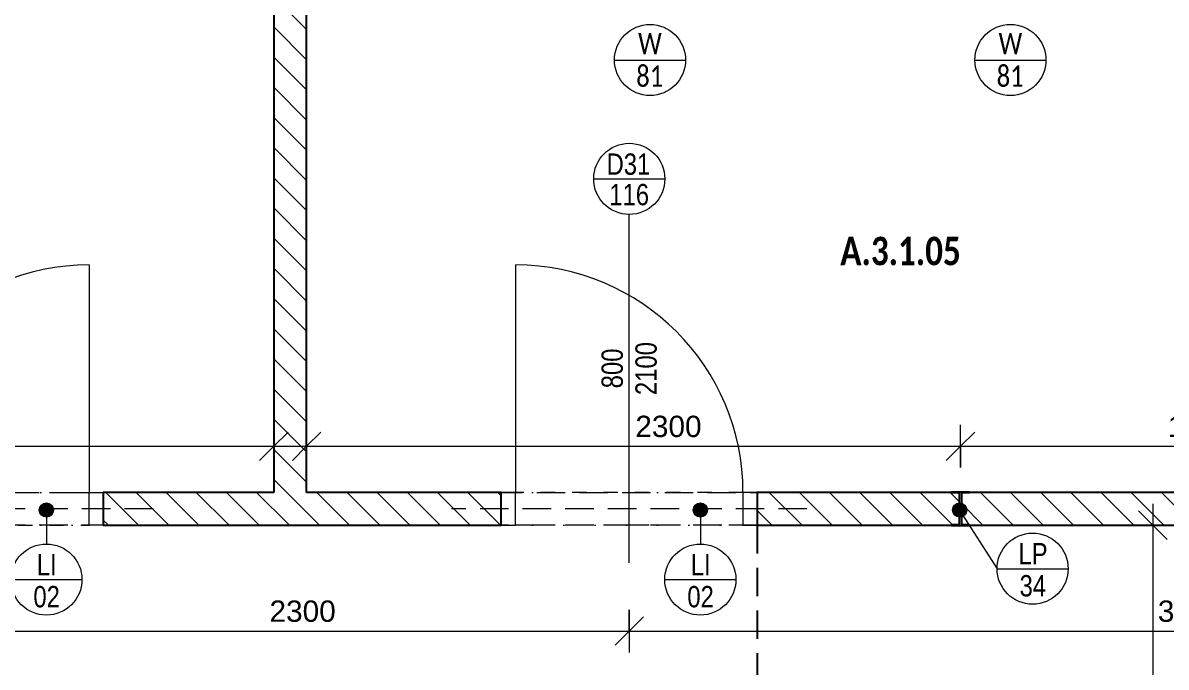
# Model space of a CAD drawing. Header units: millimetres. Extents: x -2204 to 40828, y -3577 to 13817.
# Drawn here: x 3817 to 7838, y 8111 to 10376 of the extents above; entities that cross this region are included whole.
import ezdxf

# ---------------------------------------------------------------- set-up
doc = ezdxf.new("R2010")
doc.units = ezdxf.units.MM
doc.linetypes.add('HA_Dash_3mm-S1mm', pattern=[150, 100, -50])
doc.linetypes.add('HA_DashDot_2_2mm-S0_6mm', pattern=[110, 50, -30, 0, -30])
for name, color, linetype, lineweight in [('A-____-____-DIMS', 9, 'Continuous', 5), ('A-____-____-DIMS-50', 9, 'Continuous', 5), ('A-AREA-____-IDEN', 9, 'Continuous', 9), ('A-DETL-____-HDLN', 9, 'HA_Dash_3mm-S1mm', 25), ('A-DOOR-____-IDEN', 9, 'Continuous', 9), ('A-DOOR-____-MCUT', 9, 'HA_DashDot_2_2mm-S0_6mm', 9), ('A-DOOR-____-OTLN', 9, 'Continuous', 9), ('A-DOOR-FRAM-MCUT', 9, 'Continuous', 9), ('A-GENM-____-HDLN', 9, 'HA_Dash_3mm-S1mm', 9), ('A-GENM-____-IDEN', 9, 'Continuous', 9), ('A-GENM-____-OTLN', 9, 'Continuous', 9), ('A-GLAZ-____-IDEN', 9, 'Continuous', 9), ('A-WALL-____-PATT', 9, 'Continuous', 25), ('I-WALL-____-MCUT', 9, 'Continuous', 25), ('S-COLS-____-MCUT', 9, 'Continuous', 25), ('S-COLS-____-OTLN', 9, 'Continuous', 9)]:
    doc.layers.add(name, color=color, linetype=linetype, lineweight=lineweight)
doc.styles.add('Arial_1', font='arial.ttf', dxfattribs={"height": 75})
doc.styles.add('Arial_2', font='arial.ttf', dxfattribs={"width": 0.8, "height": 75})
doc.styles.add('Calibri', font='calibri.ttf', dxfattribs={"width": 0.8, "height": 75})
doc.styles.add('Calibri_B', font='calibrib.ttf', dxfattribs={"width": 0.8, "height": 100})
doc.dimstyles.new('Inner_Dimensions', dxfattribs={"dimscale": 304.8, "dimtxt": 76.519455, "dimasz": 0.328084, "dimexe": 0.246063, "dimexo": 0.0625, "dimgap": 0.032808, "dimtad": 1, "dimdec": 0, "dimzin": 0, "dimdsep": 46, "dimtxsty": 'Arial_1', "dimblk1": 'OBLIQUE', "dimblk2": 'OBLIQUE', "dimsah": 1, "dimcen": 0.09, "dimdle": 0.246063, "dimazin": 0, "dimtfac": 1, "dimtdec": 4, "dimtix": 1, "dimtmove": 2, "dimatfit": 3, "dimfxl": 0.246063, "dimfxlon": 1, "dimtvp": 1, "dimtolj": 1, "dimtzin": 0, "dimlwd": 9, "dimlwe": 9, "dimarcsym": 2})
doc.dimstyles.new('Inner_Dimensions_1', dxfattribs={"dimscale": 304.8, "dimtxt": 76.519455, "dimasz": 0.328084, "dimexe": 0.246063, "dimexo": 0.0625, "dimgap": 0.032808, "dimtad": 1, "dimdec": 0, "dimzin": 0, "dimdsep": 46, "dimtxsty": 'Arial_1', "dimblk1": 'OBLIQUE', "dimblk2": 'OBLIQUE', "dimsah": 1, "dimcen": 0.09, "dimdle": 0.246063, "dimazin": 0, "dimtfac": 1, "dimtdec": 4, "dimtix": 1, "dimtmove": 0, "dimatfit": 3, "dimfxl": 0.246063, "dimfxlon": 1, "dimtvp": 1, "dimtolj": 1, "dimtzin": 0, "dimlwd": 9, "dimlwe": 9, "dimarcsym": 2})
pattern_1 = [(135, (0, 0), (-53.033, -53.033), [])]

# ---------------------------------------------------------------- blocks, each defined once
blk = doc.blocks.new('HA_DR_Single_Swing_Solid - In_BJ_800x2100-2215795-DSP_3NP-A')
at = {"layer": 'A-DOOR-____-MCUT'}
for p, q in [((-400, 57.5), (400, 57.5)), ((-400, -57.5), (400, -57.5))]:
    blk.add_line(p, q, dxfattribs=at)
at = {"layer": 'A-DOOR-____-OTLN', "lineweight": 5}
blk.add_line((400, -857.5), (400, -57.5), dxfattribs=at)
blk.add_arc((400, -57.5), 800, 180, 270, dxfattribs=at)
at = {"layer": 'A-DOOR-FRAM-MCUT'}
for p, q in [((-400, 57.5), (-450, 57.5)), ((-400, -57.5), (-400, 57.5)), ((450, 57.5), (400, 57.5)), ((400, 57.5), (400, -57.5)), ((-450, -57.5), (-400, -57.5)), ((400, -57.5), (450, -57.5))]:
    blk.add_line(p, q, dxfattribs=at)
blk = doc.blocks.new('HA_DR_Single_Swing_Solid - In_BJ_800x2100-2215793-DSP_3NP-A')
at = {"layer": 'A-DOOR-____-MCUT'}
for p, q in [((-400, 57.5), (400, 57.5)), ((-400, -57.5), (400, -57.5))]:
    blk.add_line(p, q, dxfattribs=at)
at = {"layer": 'A-DOOR-____-OTLN', "lineweight": 5}
blk.add_line((400, 857.5), (400, 57.5), dxfattribs=at)
blk.add_arc((400, 57.5), 800, 90, 180, dxfattribs=at)
at = {"layer": 'A-DOOR-FRAM-MCUT'}
for p, q in [((-450, 57.5), (-400, 57.5)), ((-400, 57.5), (-400, -57.5)), ((400, 57.5), (450, 57.5)), ((400, -57.5), (400, 57.5)), ((-400, -57.5), (-450, -57.5)), ((450, -57.5), (400, -57.5))]:
    blk.add_line(p, q, dxfattribs=at)
blk = doc.blocks.new('HA_sCO_I_Parallel - IPE 120-1929771-DSP_3NP-A')
at = {"layer": 'S-COLS-____-MCUT'}
for p, q in [((-32, 60), (32, 60)), ((-32, 55.6), (-32, 60)), ((-3.15, 55.6), (-32, 55.6)), ((-3.15, -55.6), (-3.15, 55.6)), ((3.15, 55.6), (3.15, -55.6)), ((32, 55.6), (3.15, 55.6)), ((32, 60), (32, 55.6)), ((-32, -55.6), (-3.15, -55.6)), ((-32, -60), (-32, -55.6)), ((32, -60), (-32, -60)), ((3.15, -55.6), (32, -55.6)), ((32, -55.6), (32, -60))]:
    blk.add_line(p, q, dxfattribs=at)
blk = doc.blocks.new('TB_Porotherm KP11_5_1250mm - TB_Porotherm KP11_5_1250mm-1972106-DSP_3NP-A')
at = {"layer": 'A-GENM-____-HDLN'}
for p, q in [((-625, 57.5), (625, 57.5)), ((-625, 0), (625, 0)), ((625, -57.5), (-625, -57.5))]:
    blk.add_line(p, q, dxfattribs=at)
blk = doc.blocks.new('DIMBLOCK22-DSP_3NP-A')
at = {"layer": 'A-____-____-DIMS-50', "lineweight": 9}
for p, q in [((3650, 8312.7), (3650, 8162.7)), ((3650, 8237.7), (3650, 8312.7)), ((3650, 8237.7), (3700, 8287.7)), ((5950, 8312.7), (5950, 8162.7)), ((5950, 8237.7), (5950, 8312.7)), ((5950, 8237.7), (6000, 8287.7)), ((3650, 8237.7), (3600, 8187.7)), ((3650, 8237.7), (5950, 8237.7)), ((5950, 8237.7), (5900, 8187.7))]:
    blk.add_line(p, q, dxfattribs=at)
at = {"layer": 'A-____-____-DIMS-50', "color": 0, "lineweight": 9, "insert": (4684.6, 8345.1), "char_height": 75, "width": 276.883, "attachment_point": 1, "line_spacing_factor": 0.941778, "style": 'Arial_1'}
blk.add_mtext('2300', dxfattribs=at)
blk = doc.blocks.new('_Oblique')
at = {"color": 0, "linetype": 'ByBlock', "lineweight": -2}
blk.add_line((-0.5, -0.5), (0.5, 0.5), dxfattribs=at)
blk = doc.blocks.new('DIMBLOCK23-DSP_3NP-A')
at = {"layer": 'A-____-____-DIMS-50', "lineweight": 9}
for p, q in [((5950, 8312.7), (5950, 8162.7)), ((5950, 8237.7), (5950, 8312.7)), ((5950, 8237.7), (6000, 8287.7)), ((9610, 8312.7), (9610, 8162.7)), ((9610, 8237.7), (9610, 8312.7)), ((9610, 8237.7), (9660, 8287.7)), ((5950, 8237.7), (5900, 8187.7)), ((5950, 8237.7), (9610, 8237.7)), ((9610, 8237.7), (9560, 8187.7))]:
    blk.add_line(p, q, dxfattribs=at)
at = {"layer": 'A-____-____-DIMS-50', "color": 0, "lineweight": 9, "insert": (7808.9, 8345.1), "char_height": 75, "width": 276.883, "attachment_point": 1, "line_spacing_factor": 0.941778, "style": 'Arial_1'}
blk.add_mtext('3660', dxfattribs=at)
blk = doc.blocks.new('HA_TAG_Door_TypeMark_wDimensions - Scale50_Left with Bouble-921048-DSP_3NP-A')
at = {"layer": 'A-DOOR-____-IDEN'}
for p, q in [((-2.5, 22), (2.5, 22)), ((0, -5), (0, 19.5))]:
    blk.add_line(p, q, dxfattribs=at)
blk.add_circle((0, 22), 2.5, dxfattribs=at)
blk = doc.blocks.new('DIMBLOCK68-DSP_3NP-A')
at = {"layer": 'A-____-____-DIMS-50', "lineweight": 9}
for p, q in [((7791.3, 8610), (7741.3, 8660)), ((7791.3, 8685), (7791.3, 6975)), ((7866.3, 8610), (7716.3, 8610)), ((7791.3, 8610), (7841.3, 8560)), ((7791.3, 8610), (7866.3, 8610)), ((7791.3, 6975), (7741.3, 7025)), ((7866.3, 6975), (7716.3, 6975)), ((7791.3, 6975), (7841.3, 6925)), ((7791.3, 6975), (7866.3, 6975))]:
    blk.add_line(p, q, dxfattribs=at)
at = {"layer": 'A-____-____-DIMS-50', "color": 0, "lineweight": 9, "insert": (7683.9, 7677.1), "char_height": 75, "width": 276.883, "attachment_point": 1, "rotation": 90, "line_spacing_factor": 0.941778, "style": 'Arial_1'}
blk.add_mtext('1635', dxfattribs=at)
blk = doc.blocks.new('HA_TAG_WD - Type Mark-1527962-DSP_3NP-A')
at = {"layer": 'A-GLAZ-____-IDEN'}
blk.add_line((-2.5, 0), (2.5, 0), dxfattribs=at)
blk.add_circle((0, 0), 2.5, dxfattribs=at)
blk = doc.blocks.new('DIMBLOCK141-DSP_3NP-A')
at = {"layer": 'A-____-____-DIMS-50', "lineweight": 9}
for p, q in [((2400, 8812.3), (2400, 8962.3)), ((2400, 8887.3), (2450, 8937.3)), ((4700, 8962.3), (4700, 8812.3)), ((4700, 8887.3), (4700, 8962.3)), ((4700, 8887.3), (4750, 8937.3)), ((2400, 8887.3), (2350, 8837.3)), ((2400, 8887.3), (4775, 8887.3)), ((2400, 8887.3), (2400, 8812.3)), ((4700, 8887.3), (4650, 8837.3))]:
    blk.add_line(p, q, dxfattribs=at)
at = {"layer": 'A-____-____-DIMS-50', "color": 0, "lineweight": 9, "insert": (3384.1, 8994.7), "char_height": 75, "width": 276.883, "attachment_point": 1, "line_spacing_factor": 0.941778, "style": 'Arial_1'}
blk.add_mtext('2300', dxfattribs=at)
blk = doc.blocks.new('DIMBLOCK142-DSP_3NP-A')
at = {"layer": 'A-____-____-DIMS-50', "lineweight": 9}
for p, q in [((4815, 8962.3), (4815, 8812.3)), ((4815, 8887.3), (4815, 8962.3)), ((4815, 8887.3), (4865, 8937.3)), ((7115, 8812.3), (7115, 8962.3)), ((7115, 8887.3), (7165, 8937.3)), ((4740, 8887.3), (7115, 8887.3)), ((4815, 8887.3), (4765, 8837.3)), ((7115, 8887.3), (7065, 8837.3)), ((7115, 8887.3), (7115, 8812.3))]:
    blk.add_line(p, q, dxfattribs=at)
at = {"layer": 'A-____-____-DIMS-50', "color": 0, "lineweight": 9, "insert": (5971.3, 8994.7), "char_height": 75, "width": 276.883, "attachment_point": 1, "line_spacing_factor": 0.941778, "style": 'Arial_1'}
blk.add_mtext('2300', dxfattribs=at)
blk = doc.blocks.new('DIMBLOCK143-DSP_3NP-A')
at = {"layer": 'A-____-____-DIMS-50', "lineweight": 9}
for p, q in [((7115, 8812.3), (7115, 8962.3)), ((7115, 8887.3), (7165, 8937.3)), ((9040, 8962.3), (9040, 8812.3)), ((9040, 8887.3), (9040, 8962.3)), ((9040, 8887.3), (9090, 8937.3)), ((7115, 8887.3), (7065, 8837.3)), ((7115, 8887.3), (9115, 8887.3)), ((7115, 8887.3), (7115, 8812.3)), ((9040, 8887.3), (8990, 8837.3))]:
    blk.add_line(p, q, dxfattribs=at)
at = {"layer": 'A-____-____-DIMS-50', "color": 0, "lineweight": 9, "insert": (7843.9, 8994.7), "char_height": 75, "width": 276.883, "attachment_point": 1, "line_spacing_factor": 0.941778, "style": 'Arial_1'}
blk.add_mtext('1925', dxfattribs=at)
blk = doc.blocks.new('HA_TAG_GM_Products - Generic-588599-DSP_3NP-A')
at = {"layer": 'A-GENM-____-IDEN'}
blk.add_line((-2.5, 0), (2.5, 0), dxfattribs=at)
blk.add_circle((0, 0), 2.5, dxfattribs=at)

msp = doc.modelspace()

# ---------------------------------------------------------------- hatches: boundary and pattern name
at = {"layer": 'A-GENM-____-IDEN'}
h = msp.add_hatch(color=256, dxfattribs=at)
edge = h.paths.add_edge_path()
edge.add_arc((3900, 8663.1), 25, 0, 360)
h = msp.add_hatch(color=256, dxfattribs=at)
edge = h.paths.add_edge_path()
edge.add_arc((6200, 8663.1), 25, 0, 360)
h = msp.add_hatch(color=256, dxfattribs=at)
edge = h.paths.add_edge_path()
edge.add_arc((7111.9, 8663.1), 25, 0, 360)
at = {"layer": 'A-WALL-____-PATT', "lineweight": 5}
h = msp.add_hatch(dxfattribs=at)
h.set_pattern_fill('FP_1', color=256, style=0, pattern_type=2)
h.set_pattern_definition(pattern_1)
h.paths.add_polyline_path([(4815, 8725), (4815, 11620.1), (4700, 11620.1), (4700, 8725)])
h = msp.add_hatch(dxfattribs=at)
h.set_pattern_fill('FP_1', color=256, style=0, pattern_type=2)
h.set_pattern_definition(pattern_1)
h.paths.add_polyline_path([(10010, 8610), (10180.5, 8610), (10180.5, 8725), (10010, 8725)])
h.paths.add_polyline_path([(10540.5, 8610), (10690.5, 8610), (10690.5, 8725), (10540.5, 8725)])
h.paths.add_polyline_path([(9210, 8610), (9210, 8725), (7147, 8725), (7147, 8723.1), (7118.2, 8723.1), (7118.2, 8611.9), (7147, 8611.9), (7147, 8610), (8406.7, 8610)])
h.paths.add_polyline_path([(7083, 8610), (7083, 8611.9), (7111.9, 8611.9), (7111.9, 8723.1), (7083, 8723.1), (7083, 8725), (6400, 8725), (6400, 8610)])
h.paths.add_polyline_path([(5005.1, 8610), (5500, 8610), (5500, 8725), (4100, 8725), (4100, 8610)])
h.paths.add_polyline_path([(2368, 8610), (2368, 8611.9), (2396.9, 8611.9), (2396.9, 8723.1), (2368, 8723.1), (2368, 8725), (100, 8725), (100, 8610), (1603.5, 8610)])
h.paths.add_polyline_path([(3000, 8610), (3200, 8610), (3200, 8725), (2432, 8725), (2432, 8723.1), (2403.2, 8723.1), (2403.2, 8611.9), (2432, 8611.9), (2432, 8610)])

# ---------------------------------------------------------------- linework, layer by layer
at = {"layer": 'A-DETL-____-HDLN'}
msp.add_line((6400, 8610), (6400, 6975), dxfattribs=at)
at = {"layer": 'A-GENM-____-IDEN'}
for p, q in [((3900, 8663.1), (3900, 8543.7)), ((6200, 8663.1), (6200, 8543.7)), ((7111.9, 8663.1), (7243.6, 8457))]:
    msp.add_line(p, q, dxfattribs=at)
for centre in [(3900, 8663.1), (6200, 8663.1), (7111.9, 8663.1)]:
    msp.add_circle(centre, 25, dxfattribs=at)
at = {"layer": 'I-WALL-____-MCUT'}
for p, q in [((4700, 11532.6), (4700, 8725)), ((4815, 8725), (4815, 11532.6)), ((4700, 8725), (4100, 8725)), ((4100, 8725), (4100, 8610)), ((5500, 8725), (4815, 8725)), ((5500, 8610), (5500, 8725)), ((7083, 8725), (6400, 8725)), ((6400, 8725), (6400, 8610)), ((9040, 8725), (7147, 8725)), ((4100, 8610), (5500, 8610)), ((6400, 8610), (7083, 8610)), ((7147, 8610), (9210, 8610))]:
    msp.add_line(p, q, dxfattribs=at)

# ---------------------------------------------------------------- block references
at = {"layer": 'A-DOOR-____-IDEN', "xscale": 49.99999999999998, "yscale": 49.99999999999998, "zscale": 49.99999999999998}
msp.add_blockref('HA_TAG_Door_TypeMark_wDimensions - Scale50_Left with Bouble-921048-DSP_3NP-A', (5950, 8727.5), dxfattribs=at)
at = {"layer": 'A-DOOR-____-OTLN'}
msp.add_blockref('HA_DR_Single_Swing_Solid - In_BJ_800x2100-2215793-DSP_3NP-A', (3650, 8667.5), dxfattribs=at)
at = {"layer": 'A-DOOR-____-OTLN', "rotation": 180}
msp.add_blockref('HA_DR_Single_Swing_Solid - In_BJ_800x2100-2215795-DSP_3NP-A', (5950, 8667.5), dxfattribs=at)
at = {"layer": 'A-GENM-____-IDEN', "xscale": 49.99999999999998, "yscale": 49.99999999999998, "zscale": 49.99999999999998}
for p in [(7368.6, 8457), (3900, 8418.7), (6200, 8418.7)]:
    msp.add_blockref('HA_TAG_GM_Products - Generic-588599-DSP_3NP-A', p, dxfattribs=at)
at = {"layer": 'A-GENM-____-OTLN', "rotation": 180}
for p in [(3650, 8667.5), (5950, 8667.5)]:
    msp.add_blockref('TB_Porotherm KP11_5_1250mm - TB_Porotherm KP11_5_1250mm-1972106-DSP_3NP-A', p, dxfattribs=at)
at = {"layer": 'A-GLAZ-____-IDEN', "xscale": 49.99999999999998, "yscale": 49.99999999999998, "zscale": 49.99999999999998}
for p in [(6022.9, 10245.4), (7290.7, 10245.4)]:
    msp.add_blockref('HA_TAG_WD - Type Mark-1527962-DSP_3NP-A', p, dxfattribs=at)
at = {"layer": 'S-COLS-____-OTLN', "rotation": 180}
msp.add_blockref('HA_sCO_I_Parallel - IPE 120-1929771-DSP_3NP-A', (7115, 8667.5), dxfattribs=at)

# ---------------------------------------------------------------- texts
at = {"layer": 'A-AREA-____-IDEN', "lineweight": 5, "insert": (6692.1, 9623.9), "char_height": 100, "width": 525.907, "attachment_point": 1, "style": 'Calibri_B'}
msp.add_mtext('A.3.1.05', dxfattribs=at)
at = {"layer": 'A-DOOR-____-IDEN', "lineweight": 5, "char_height": 75, "attachment_point": 1, "style": 'Arial_2'}
for s, insert, width in [('D31', (5870.2, 9916.9), 189.198), ('116', (5879.8, 9809.8), 173.164)]:
    msp.add_mtext(s, dxfattribs=dict(at, insert=insert, width=width))
at = {"layer": 'A-DOOR-____-IDEN', "lineweight": 5, "char_height": 75, "attachment_point": 1, "rotation": 90, "style": 'Arial_2'}
for s, insert, width in [('2100', (5971.5, 9067.3), 230.886), ('800', (5852.4, 9091.1), 173.164)]:
    msp.add_mtext(s, dxfattribs=dict(at, insert=insert, width=width))
at = {"layer": 'A-GENM-____-IDEN', "lineweight": 5, "char_height": 75, "attachment_point": 1, "style": 'Arial_2'}
for s, insert, width in [('LP', (7318.8, 8547.1), 125.063), ('LI', (3866.2, 8508.8), 86.582), ('LI', (6166.2, 8508.8), 86.582), ('34', (7322.8, 8434.4), 115.443), ('02', (3854.2, 8396.1), 115.443), ('02', (6154.2, 8396.1), 115.443)]:
    msp.add_mtext(s, dxfattribs=dict(at, insert=insert, width=width))
at = {"layer": 'A-GLAZ-____-IDEN', "lineweight": 5, "char_height": 75, "attachment_point": 1, "style": 'Calibri'}
for s, insert, width in [('W', (5981.1, 10340.7), 105.823), ('W', (7248.9, 10340.7), 105.823), ('81', (5974.5, 10226.4), 121.856), ('81', (7242.3, 10226.4), 121.856)]:
    msp.add_mtext(s, dxfattribs=dict(at, insert=insert, width=width))

# ---------------------------------------------------------------- dimensions: what is measured, and where the dimension line sits
at = {"layer": 'A-____-____-DIMS', "lineweight": 9}
for base, p1, p2, override, picture, middle in [((4700, 8887.3), (2400, 8812.3), (4700, 8962.3), {"dimpost": '<>', "dimfxl": 2304.886114}, 'DIMBLOCK141-DSP_3NP-A', (3522.5, 8944.7)), ((7115, 8887.3), (4815, 8962.3), (7115, 8812.3), {"dimpost": '<>', "dimfxl": 2304.886114}, 'DIMBLOCK142-DSP_3NP-A', (6109.8, 8944.7)), ((9040, 8887.3), (7115, 8812.3), (9040, 8962.3), {"dimpost": '<>', "dimfxl": 1930.835311}, 'DIMBLOCK143-DSP_3NP-A', (7982.4, 8944.7))]:
    dim = msp.add_linear_dim(base=base, p1=p1, p2=p2, dimstyle='Inner_Dimensions', override=override, dxfattribs=at)
    dim.commit()
    dim.dimension.update_dxf_attribs({"geometry": picture, "text_midpoint": middle, "dimtype": 160})
dim = msp.add_linear_dim(base=(7791.3, 6975), p1=(7866.3, 8610), p2=(7866.3, 6975), angle=90, dimstyle='Inner_Dimensions_1', override={"dimpost": '<>', "dimfxl": 1635}, dxfattribs=at)
dim.commit()
dim.dimension.update_dxf_attribs({"geometry": 'DIMBLOCK68-DSP_3NP-A', "text_midpoint": (7742.9, 7792.5)})
dim = msp.add_linear_dim(base=(5950, 8237.7), p1=(3650, 8312.7), p2=(5950, 8312.7), dimstyle='Inner_Dimensions_1', override={"dimpost": '<>', "dimfxl": 2300}, dxfattribs=at)
dim.commit()
dim.dimension.update_dxf_attribs({"geometry": 'DIMBLOCK22-DSP_3NP-A', "text_midpoint": (4800, 8286.1)})
dim = msp.add_linear_dim(base=(9610, 8237.7), p1=(5950, 8312.7), p2=(9610, 8312.7), dimstyle='Inner_Dimensions', override={"dimpost": '<>', "dimfxl": 3660}, dxfattribs=at)
dim.commit()
dim.dimension.update_dxf_attribs({"geometry": 'DIMBLOCK23-DSP_3NP-A', "text_midpoint": (7947.3, 8295.1), "dimtype": 160, "text_rotation": 360})

doc.saveas('drawing.dxf')
